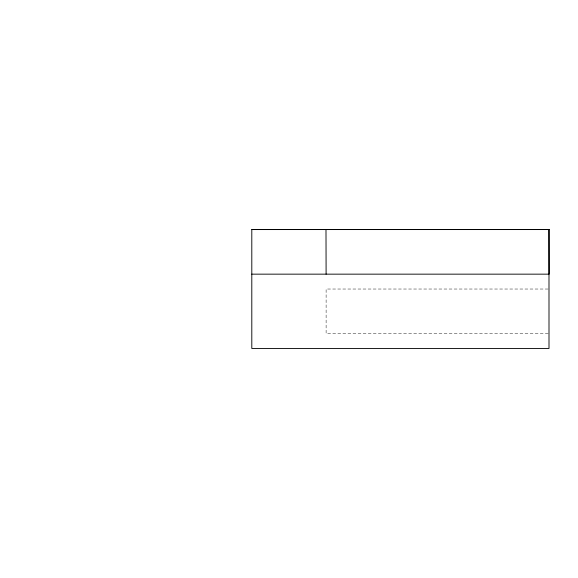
<?xml version="1.0" encoding="UTF-8"?>
<svg xmlns="http://www.w3.org/2000/svg" width="578" height="578" viewBox="0 0 578 578"><rect width="100%" height="100%" fill="white"/><g stroke="black" fill="none" stroke-linecap="round" stroke-linejoin="round"><path stroke-width="0.43" stroke-dasharray="2.89 2.17" d="M548.103 289.029L326.108 289.029L326.108 333.607L549.006 333.607"/><path stroke-width="0.87" d="M251.806 274.167L251.798 229.574L548.984 229.531L549.093 274.16L251.798 274.153L251.806 348.469L549.006 348.469L548.984 229.531M325.992 229.538L326.108 274.167M549.1 229.574L251.798 229.574"/></g></svg>
